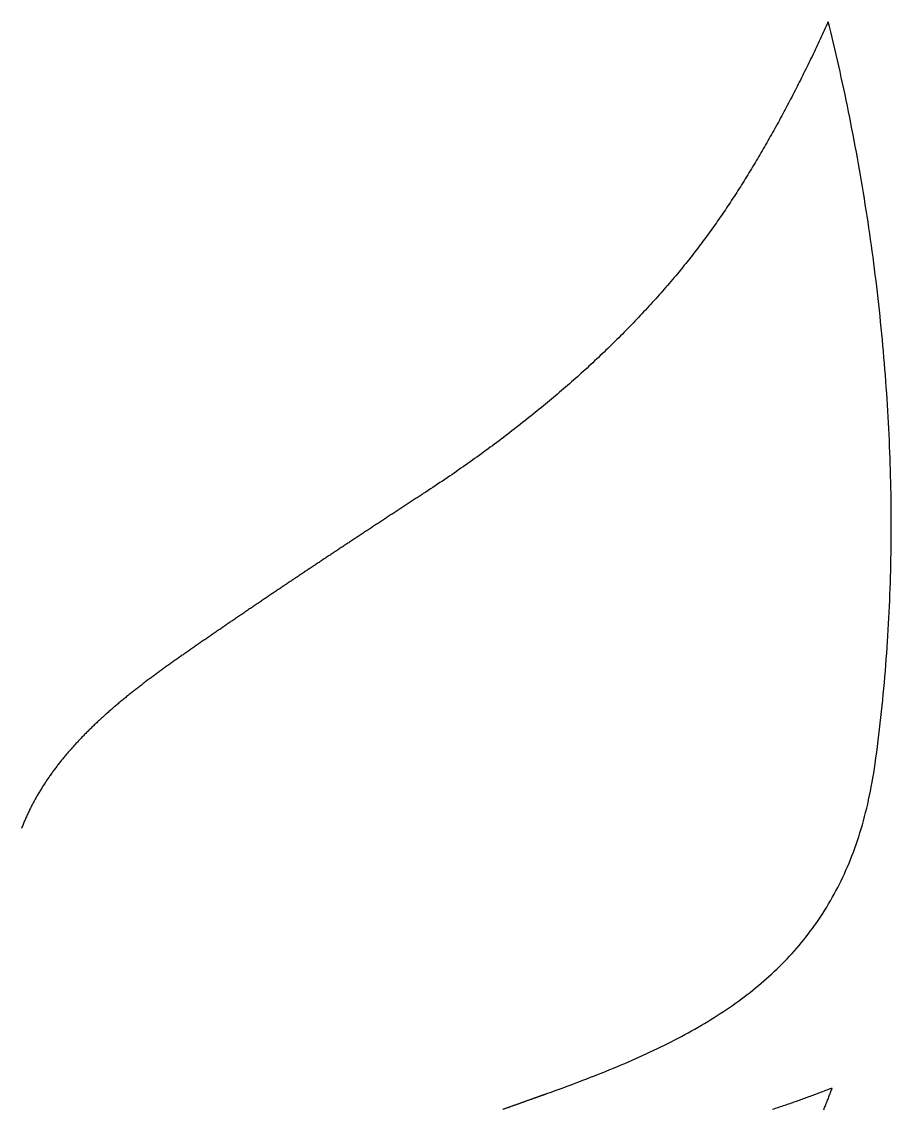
# Model space of a CAD drawing. Extents: x -6.8 to 6.8, y -8.6 to 0.4.
# Drawn here: x 3.249 to 6.833, y -4.098 to 0.382 of the extents above; entities that cross this region are included whole.
import ezdxf

# ---------------------------------------------------------------- set-up
doc = ezdxf.new("R2010")
doc.units = 0
doc.layers.add('4', color=50, linetype='CONTINUOUS')

msp = doc.modelspace()

# ---------------------------------------------------------------- linework, layer by layer
at = {"layer": '4', "color": 2}
for points in [[(5.23146, -4.09805, 0), (5.23348, -4.09732, 0), (5.23555, -4.09659, 0), (5.23765, -4.09584, 0), (5.23978, -4.09508, 0), (5.24194, -4.09431, 0), (5.24414, -4.09353, 0), (5.24636, -4.09274, 0), (5.24861, -4.09194, 0), (5.25089, -4.09113, 0), (5.25319, -4.09031, 0), (5.25552, -4.08948, 0), (5.25787, -4.08865, 0), (5.26024, -4.0878, 0), (5.26263, -4.08695, 0), (5.26504, -4.08609, 0), (5.26747, -4.08523, 0), (5.26992, -4.08436, 0), (5.27238, -4.08348, 0), (5.27485, -4.0826, 0), (5.27734, -4.08172, 0), (5.27984, -4.08083, 0), (5.28235, -4.07993, 0), (5.28487, -4.07904, 0), (5.28739, -4.07814, 0), (5.28993, -4.07724, 0), (5.29246, -4.07634, 0), (5.295, -4.07543, 0), (5.29755, -4.07453, 0), (5.3001, -4.07362, 0), (5.30264, -4.07271, 0), (5.30519, -4.07181, 0), (5.30773, -4.0709, 0), (5.31027, -4.07, 0), (5.3128, -4.0691, 0), (5.31533, -4.0682, 0), (5.31785, -4.0673, 0), (5.32036, -4.06641, 0), (5.32286, -4.06552, 0), (5.32536, -4.06463, 0), (5.32783, -4.06375, 0), (5.3303, -4.06287, 0), (5.33275, -4.062, 0), (5.33518, -4.06113, 0), (5.3376, -4.06027, 0), (5.33999, -4.05942, 0), (5.34237, -4.05857, 0), (5.34473, -4.05774, 0), (5.34706, -4.05691, 0), (5.34937, -4.05608, 0), (5.35166, -4.05527, 0), (5.35391, -4.05447, 0), (5.35615, -4.05367, 0), (5.35835, -4.05289, 0), (5.36052, -4.05212, 0), (5.36266, -4.05136, 0), (5.36477, -4.05061, 0), (5.36684, -4.04987, 0), (5.36888, -4.04914, 0), (5.37088, -4.04843, 0), (5.37285, -4.04773, 0), (5.37477, -4.04704, 0), (5.37666, -4.04637, 0), (5.3785, -4.04572, 0), (5.38031, -4.04508, 0), (5.38206, -4.04445, 0), (5.38377, -4.04384, 0), (5.38544, -4.04325, 0), (5.38706, -4.04267, 0), (5.38863, -4.04211, 0), (5.39015, -4.04157, 0), (5.39161, -4.04105, 0), (5.39303, -4.04055, 0), (5.39439, -4.04006, 0), (5.39569, -4.0396, 0), (5.39694, -4.03916, 0), (5.39813, -4.03873, 0), (5.39927, -4.03833, 0), (5.40034, -4.03795, 0), (5.40135, -4.03759, 0), (5.40229, -4.03725, 0), (5.40318, -4.03694, 0), (5.40399, -4.03665, 0), (5.40474, -4.03638, 0), (5.40543, -4.03614, 0), (5.40604, -4.03592, 0), (5.40658, -4.03572, 0), (5.40705, -4.03556, 0), (5.40745, -4.03542, 0), (5.40778, -4.0353, 0), (5.40803, -4.03521, 0), (5.4082, -4.03515, 0), (5.40829, -4.03512, 0), (5.41363, -4.03322, 0), (5.43036, -4.02723, 0), (5.44702, -4.02123, 0), (5.46362, -4.01522, 0), (5.48015, -4.00918, 0), (5.49661, -4.00312, 0), (5.51299, -3.99705, 0), (5.52931, -3.99095, 0), (5.54555, -3.98482, 0), (5.56172, -3.97867, 0), (5.57782, -3.97249, 0), (5.59384, -3.96629, 0), (5.60979, -3.96005, 0), (5.62566, -3.95379, 0), (5.64146, -3.94749, 0), (5.65718, -3.94115, 0), (5.67282, -3.93478, 0), (5.68839, -3.92838, 0), (5.70387, -3.92193, 0), (5.71928, -3.91545, 0), (5.7346, -3.90892, 0), (5.74985, -3.90236, 0), (5.76501, -3.89574, 0), (5.78009, -3.88909, 0), (5.79509, -3.88238, 0), (5.81, -3.87563, 0), (5.82483, -3.86883, 0), (5.83957, -3.86197, 0), (5.85423, -3.85507, 0), (5.8688, -3.84811, 0), (5.88329, -3.84109, 0), (5.89768, -3.83402, 0), (5.91199, -3.82689, 0), (5.92621, -3.8197, 0), (5.94034, -3.81245, 0), (5.95438, -3.80513, 0), (5.96832, -3.79776, 0), (5.98218, -3.79031, 0), (5.99594, -3.7828, 0), (6.00961, -3.77523, 0), (6.02318, -3.76758, 0), (6.03666, -3.75986, 0), (6.05005, -3.75207, 0), (6.06334, -3.74421, 0), (6.07653, -3.73627, 0), (6.08962, -3.72825, 0), (6.10262, -3.72016, 0), (6.11552, -3.71198, 0), (6.12832, -3.70373, 0), (6.14101, -3.69539, 0), (6.15361, -3.68697, 0), (6.1661, -3.67847, 0), (6.1785, -3.66988, 0), (6.19079, -3.6612, 0), (6.20297, -3.65243, 0), (6.21505, -3.64357, 0), (6.22703, -3.63462, 0), (6.2389, -3.62557, 0), (6.25067, -3.61643, 0), (6.26232, -3.60719, 0), (6.27387, -3.59786, 0), (6.28531, -3.58843, 0), (6.29665, -3.57889, 0), (6.30787, -3.56925, 0), (6.31898, -3.55951, 0), (6.32998, -3.54967, 0), (6.34087, -3.53972, 0), (6.35165, -3.52966, 0), (6.36231, -3.51949, 0), (6.37286, -3.50921, 0), (6.38329, -3.49882, 0), (6.39361, -3.48832, 0), (6.40381, -3.4777, 0), (6.4139, -3.46696, 0), (6.42387, -3.45611, 0), (6.43372, -3.44514, 0), (6.44345, -3.43405, 0), (6.45306, -3.42283, 0), (6.46255, -3.41149, 0), (6.47192, -3.40003, 0), (6.48117, -3.38844, 0), (6.4903, -3.37673, 0), (6.49931, -3.36488, 0), (6.50819, -3.35291, 0), (6.51694, -3.3408, 0), (6.52557, -3.32856, 0), (6.53408, -3.31618, 0), (6.54246, -3.30367, 0), (6.55071, -3.29103, 0), (6.55884, -3.27824, 0), (6.56683, -3.26531, 0), (6.5747, -3.25224, 0), (6.58244, -3.23903, 0), (6.59005, -3.22567, 0), (6.59752, -3.21217, 0), (6.60487, -3.19852, 0), (6.61208, -3.18472, 0), (6.61916, -3.17077, 0), (6.6261, -3.15667, 0), (6.63291, -3.14242, 0), (6.63959, -3.12801, 0), (6.64612, -3.11344, 0), (6.65253, -3.09872, 0), (6.65879, -3.08384, 0), (6.66492, -3.0688, 0), (6.67091, -3.0536, 0), (6.67676, -3.03824, 0), (6.68246, -3.02271, 0), (6.68803, -3.00701, 0), (6.69346, -2.99115, 0), (6.69874, -2.97512, 0), (6.70388, -2.95892, 0), (6.70888, -2.94255, 0), (6.71373, -2.926, 0), (6.71844, -2.90928, 0), (6.72301, -2.89239, 0), (6.72742, -2.87532, 0), (6.73169, -2.85807, 0), (6.73582, -2.84064, 0), (6.73979, -2.82303, 0), (6.74361, -2.80523, 0), (6.74729, -2.78725, 0), (6.75081, -2.76909, 0), (6.75419, -2.75074, 0), (6.75741, -2.7322, 0), (6.76048, -2.71347, 0), (6.7634, -2.69455, 0), (6.76631, -2.67442, 0), (6.76961, -2.65068, 0), (6.77283, -2.62691, 0), (6.77596, -2.60312, 0), (6.779, -2.57931, 0), (6.78196, -2.55547, 0), (6.78483, -2.53161, 0), (6.78761, -2.50772, 0), (6.79031, -2.48381, 0), (6.79292, -2.45988, 0), (6.79545, -2.43592, 0), (6.79789, -2.41194, 0), (6.80025, -2.38795, 0), (6.80253, -2.36393, 0), (6.80472, -2.33989, 0), (6.80682, -2.31583, 0), (6.80885, -2.29175, 0), (6.81079, -2.26765, 0), (6.81264, -2.24354, 0), (6.81442, -2.2194, 0), (6.81611, -2.19525, 0), (6.81771, -2.17109, 0), (6.81924, -2.1469, 0), (6.82069, -2.1227, 0), (6.82205, -2.09849, 0), (6.82333, -2.07426, 0), (6.82453, -2.05002, 0), (6.82565, -2.02576, 0), (6.82669, -2.00149, 0), (6.82765, -1.9772, 0), (6.82853, -1.95291, 0), (6.82932, -1.9286, 0), (6.83004, -1.90428, 0), (6.83068, -1.87995, 0), (6.83124, -1.8556, 0), (6.83173, -1.83125, 0), (6.83213, -1.80689, 0), (6.83245, -1.78252, 0), (6.8327, -1.75814, 0), (6.83287, -1.73376, 0), (6.83296, -1.70936, 0), (6.83298, -1.68496, 0), (6.83291, -1.66055, 0), (6.83277, -1.63614, 0), (6.83256, -1.61172, 0), (6.83227, -1.58729, 0), (6.8319, -1.56286, 0), (6.83145, -1.53843, 0), (6.83093, -1.51399, 0), (6.83034, -1.48955, 0), (6.82967, -1.46511, 0), (6.82892, -1.44066, 0), (6.8281, -1.41622, 0), (6.82721, -1.39177, 0), (6.82624, -1.36732, 0), (6.8252, -1.34287, 0), (6.82409, -1.31842, 0), (6.8229, -1.29397, 0), (6.82164, -1.26952, 0), (6.8203, -1.24508, 0), (6.8189, -1.22063, 0), (6.81742, -1.19619, 0), (6.81587, -1.17176, 0), (6.81425, -1.14732, 0), (6.81255, -1.12289, 0), (6.81079, -1.09847, 0), (6.80895, -1.07405, 0), (6.80704, -1.04963, 0), (6.80507, -1.02522, 0), (6.80302, -1.00082, 0), (6.8009, -0.976425, 0), (6.79871, -0.952037, 0), (6.79646, -0.927658, 0), (6.79413, -0.903287, 0), (6.79174, -0.878924, 0), (6.78927, -0.854572, 0), (6.78674, -0.830229, 0), (6.78414, -0.805897, 0), (6.78147, -0.781576, 0), (6.77874, -0.757266, 0), (6.77593, -0.732968, 0), (6.77306, -0.708683, 0), (6.77013, -0.68441, 0), (6.76712, -0.660151, 0), (6.76405, -0.635906, 0), (6.76092, -0.611675, 0), (6.75771, -0.587458, 0), (6.75445, -0.563258, 0), (6.75111, -0.539072, 0), (6.74771, -0.514904, 0), (6.74425, -0.490752, 0), (6.74072, -0.466617, 0), (6.73713, -0.4425, 0), (6.73347, -0.418401, 0), (6.72975, -0.394321, 0), (6.72597, -0.370261, 0), (6.72212, -0.34622, 0), (6.71821, -0.322199, 0), (6.71423, -0.298199, 0), (6.7102, -0.27422, 0), (6.7061, -0.250262, 0), (6.70194, -0.226327, 0), (6.69771, -0.202415, 0), (6.69343, -0.178525, 0), (6.68908, -0.154659, 0), (6.68468, -0.130817, 0), (6.68021, -0.107, 0), (6.67568, -0.083208, 0), (6.67109, -0.059442, 0), (6.66644, -0.035701, 0), (6.66174, -0.011987, 0), (6.65697, 0.0117, 0), (6.65214, 0.03536, 0), (6.64725, 0.058991, 0), (6.64231, 0.082594, 0), (6.6373, 0.106168, 0), (6.63224, 0.129713, 0), (6.62712, 0.153227, 0), (6.62194, 0.176712, 0), (6.61671, 0.200165, 0), (6.61141, 0.223587, 0), (6.60606, 0.246977, 0), (6.60065, 0.270335, 0), (6.59519, 0.29366, 0), (6.58967, 0.316951, 0), (6.5841, 0.340209, 0), (6.57846, 0.363432, 0), (6.573, 0.382321, 0), (6.56892, 0.373356, 0), (6.56483, 0.364395, 0), (6.56073, 0.355438, 0), (6.55662, 0.346486, 0), (6.5525, 0.337538, 0), (6.54836, 0.328596, 0), (6.5442, 0.319658, 0), (6.54004, 0.310726, 0), (6.53586, 0.3018, 0), (6.53167, 0.292879, 0), (6.52747, 0.283964, 0), (6.52325, 0.275055, 0), (6.51902, 0.266152, 0), (6.51478, 0.257256, 0), (6.51052, 0.248367, 0), (6.50625, 0.239485, 0), (6.50197, 0.230609, 0), (6.49767, 0.221742, 0), (6.49337, 0.212881, 0), (6.48905, 0.204029, 0), (6.48471, 0.195184, 0), (6.48036, 0.186348, 0), (6.47601, 0.17752, 0), (6.47163, 0.1687, 0), (6.46725, 0.159889, 0), (6.46285, 0.151088, 0), (6.45844, 0.142295, 0), (6.45401, 0.133512, 0), (6.44957, 0.124738, 0), (6.44512, 0.115975, 0), (6.44066, 0.107221, 0), (6.43618, 0.098477, 0), (6.43169, 0.089744, 0), (6.42719, 0.081021, 0), (6.42267, 0.072309, 0), (6.41814, 0.063609, 0), (6.4136, 0.054919, 0), (6.40905, 0.046241, 0), (6.40448, 0.037574, 0), (6.3999, 0.02892, 0), (6.3953, 0.020277, 0), (6.3907, 0.011646, 0), (6.38608, 0.003028, 0), (6.38144, -0.005577, 0), (6.3768, -0.01417, 0), (6.37214, -0.022749, 0), (6.36747, -0.031315, 0), (6.36278, -0.039868, 0), (6.35808, -0.048407, 0), (6.35337, -0.056933, 0), (6.34865, -0.065444, 0), (6.34391, -0.073941, 0), (6.33916, -0.082423, 0), (6.3344, -0.090891, 0), (6.32962, -0.099344, 0), (6.32483, -0.107782, 0), (6.32003, -0.116205, 0), (6.31521, -0.124612, 0), (6.31039, -0.133003, 0), (6.30554, -0.141379, 0), (6.30069, -0.149738, 0), (6.29582, -0.158081, 0), (6.29094, -0.166408, 0), (6.28605, -0.174718, 0), (6.28114, -0.183011, 0), (6.27622, -0.191287, 0), (6.27129, -0.199545, 0), (6.26634, -0.207786, 0), (6.26139, -0.21601, 0), (6.25641, -0.224215, 0), (6.25143, -0.232402, 0), (6.24643, -0.240571, 0), (6.24142, -0.248721, 0), (6.2364, -0.256853, 0), (6.23136, -0.264966, 0), (6.22631, -0.273059, 0), (6.22125, -0.281134, 0), (6.21617, -0.289188, 0), (6.21108, -0.297223, 0), (6.20598, -0.305238, 0), (6.20086, -0.313233, 0), (6.19574, -0.321207, 0), (6.19059, -0.329161, 0), (6.18544, -0.337094, 0), (6.18027, -0.345006, 0), (6.17509, -0.352897, 0), (6.1699, -0.360766, 0), (6.16469, -0.368614, 0), (6.15947, -0.37644, 0), (6.15424, -0.384244, 0), (6.14899, -0.392026, 0), (6.14373, -0.399785, 0), (6.13846, -0.407522, 0), (6.13318, -0.415236, 0), (6.12788, -0.422927, 0), (6.12257, -0.430595, 0), (6.11724, -0.438239, 0), (6.11191, -0.44586, 0), (6.10656, -0.453457, 0), (6.10119, -0.46103, 0), (6.09582, -0.468579, 0), (6.09043, -0.476103, 0), (6.08502, -0.483602, 0), (6.07961, -0.491077, 0), (6.07418, -0.498527, 0), (6.06874, -0.505951, 0), (6.06328, -0.51335, 0), (6.05782, -0.520723, 0), (6.05233, -0.528071, 0), (6.04684, -0.535392, 0), (6.04133, -0.542687, 0), (6.03581, -0.549956, 0), (6.03028, -0.557198, 0), (6.02473, -0.564413, 0), (6.01917, -0.5716, 0), (6.0136, -0.578761, 0), (6.00801, -0.585894, 0), (6.00242, -0.593, 0), (5.9968, -0.600077, 0), (5.99118, -0.607127, 0), (5.98554, -0.614148, 0), (5.97989, -0.62114, 0), (5.97423, -0.628104, 0), (5.96855, -0.635039, 0), (5.96286, -0.641945, 0), (5.95715, -0.648822, 0), (5.9514, -0.65572, 0), (5.94465, -0.663758, 0), (5.93787, -0.671778, 0), (5.93108, -0.67978, 0), (5.92427, -0.687763, 0), (5.91743, -0.695729, 0), (5.91057, -0.703676, 0), (5.9037, -0.711606, 0), (5.8968, -0.719517, 0), (5.88988, -0.727411, 0), (5.88293, -0.735288, 0), (5.87597, -0.743147, 0), (5.86898, -0.750988, 0), (5.86197, -0.758813, 0), (5.85494, -0.76662, 0), (5.84789, -0.774409, 0), (5.84082, -0.782182, 0), (5.83372, -0.789938, 0), (5.8266, -0.797677, 0), (5.81946, -0.8054, 0), (5.8123, -0.813105, 0), (5.80511, -0.820795, 0), (5.7979, -0.828467, 0), (5.79067, -0.836124, 0), (5.78342, -0.843764, 0), (5.77615, -0.851388, 0), (5.76885, -0.858996, 0), (5.76153, -0.866588, 0), (5.75418, -0.874164, 0), (5.74682, -0.881724, 0), (5.73943, -0.889269, 0), (5.73202, -0.896798, 0), (5.72458, -0.904312, 0), (5.71712, -0.91181, 0), (5.70964, -0.919293, 0), (5.70214, -0.926761, 0), (5.69461, -0.934214, 0), (5.68706, -0.941652, 0), (5.67948, -0.949075, 0), (5.67188, -0.956483, 0), (5.66426, -0.963876, 0), (5.65662, -0.971255, 0), (5.64895, -0.978619, 0), (5.64126, -0.985969, 0), (5.63354, -0.993305, 0), (5.6258, -1.00063, 0), (5.61804, -1.00793, 0), (5.61025, -1.01523, 0), (5.60244, -1.02251, 0), (5.5946, -1.02977, 0), (5.58674, -1.03702, 0), (5.57885, -1.04426, 0), (5.57095, -1.05149, 0), (5.56301, -1.0587, 0), (5.55506, -1.06589, 0), (5.54707, -1.07308, 0), (5.53907, -1.08025, 0), (5.53104, -1.08741, 0), (5.52298, -1.09455, 0), (5.5149, -1.10169, 0), (5.50679, -1.10881, 0), (5.49866, -1.11591, 0), (5.49051, -1.12301, 0), (5.48233, -1.13009, 0), (5.47412, -1.13716, 0), (5.46589, -1.14422, 0), (5.45764, -1.15126, 0), (5.44936, -1.1583, 0), (5.44105, -1.16532, 0), (5.43272, -1.17233, 0), (5.42436, -1.17932, 0), (5.41598, -1.18631, 0), (5.40758, -1.19328, 0), (5.39914, -1.20025, 0), (5.39068, -1.2072, 0), (5.3822, -1.21414, 0), (5.37369, -1.22107, 0), (5.36515, -1.22799, 0), (5.35659, -1.23489, 0), (5.348, -1.24179, 0), (5.33939, -1.24867, 0), (5.33075, -1.25555, 0), (5.32208, -1.26241, 0), (5.31339, -1.26926, 0), (5.30467, -1.27611, 0), (5.29593, -1.28294, 0), (5.28715, -1.28976, 0), (5.27836, -1.29657, 0), (5.26953, -1.30338, 0), (5.26068, -1.31017, 0), (5.2518, -1.31695, 0), (5.2429, -1.32372, 0), (5.23397, -1.33048, 0), (5.22501, -1.33724, 0), (5.21602, -1.34398, 0), (5.20701, -1.35072, 0), (5.19797, -1.35744, 0), (5.18891, -1.36416, 0), (5.17981, -1.37086, 0), (5.17069, -1.37756, 0), (5.16155, -1.38425, 0), (5.15237, -1.39093, 0), (5.14317, -1.3976, 0), (5.13394, -1.40427, 0), (5.12468, -1.41092, 0), (5.1154, -1.41757, 0), (5.10608, -1.4242, 0), (5.09674, -1.43083, 0), (5.08738, -1.43745, 0), (5.07798, -1.44407, 0), (5.06856, -1.45067, 0), (5.0591, -1.45727, 0), (5.04962, -1.46386, 0), (5.04012, -1.47044, 0), (5.03058, -1.47702, 0), (5.02102, -1.48359, 0), (5.01142, -1.49015, 0), (5.0018, -1.4967, 0), (4.99215, -1.50324, 0), (4.98247, -1.50978, 0), (4.97277, -1.51631, 0), (4.96303, -1.52284, 0), (4.95327, -1.52936, 0), (4.94348, -1.53587, 0), (4.93366, -1.54237, 0), (4.92381, -1.54887, 0), (4.91393, -1.55536, 0), (4.90402, -1.56185, 0), (4.89957, -1.56476, 0), (4.89541, -1.56748, 0), (4.89125, -1.5702, 0), (4.88709, -1.57291, 0), (4.88293, -1.57563, 0), (4.87878, -1.57834, 0), (4.87463, -1.58105, 0), (4.87049, -1.58377, 0), (4.86634, -1.58647, 0), (4.8622, -1.58918, 0), (4.85807, -1.59189, 0), (4.85393, -1.59459, 0), (4.8498, -1.5973, 0), (4.84567, -1.6, 0), (4.84154, -1.6027, 0), (4.83742, -1.60539, 0), (4.8333, -1.60809, 0), (4.82918, -1.61078, 0), (4.82507, -1.61348, 0), (4.82096, -1.61617, 0), (4.81685, -1.61886, 0), (4.81275, -1.62154, 0), (4.80865, -1.62423, 0), (4.80455, -1.62691, 0), (4.80045, -1.6296, 0), (4.79636, -1.63228, 0), (4.79227, -1.63496, 0), (4.78819, -1.63763, 0), (4.78411, -1.64031, 0), (4.78003, -1.64298, 0), (4.77595, -1.64565, 0), (4.77188, -1.64832, 0), (4.76781, -1.65099, 0), (4.76375, -1.65366, 0), (4.75968, -1.65632, 0), (4.75563, -1.65898, 0), (4.75157, -1.66164, 0), (4.74752, -1.6643, 0), (4.74347, -1.66696, 0), (4.73943, -1.66961, 0), (4.73539, -1.67226, 0), (4.73135, -1.67491, 0), (4.72732, -1.67756, 0), (4.72329, -1.68021, 0), (4.71926, -1.68285, 0), (4.71524, -1.68549, 0), (4.71122, -1.68813, 0), (4.70721, -1.69077, 0), (4.7032, -1.69341, 0), (4.69919, -1.69604, 0), (4.69519, -1.69867, 0), (4.69119, -1.7013, 0), (4.68719, -1.70393, 0), (4.6832, -1.70655, 0), (4.67921, -1.70918, 0), (4.67523, -1.7118, 0), (4.67125, -1.71442, 0), (4.66727, -1.71703, 0), (4.6633, -1.71965, 0), (4.65933, -1.72226, 0), (4.65537, -1.72487, 0), (4.65141, -1.72748, 0), (4.64745, -1.73008, 0), (4.6435, -1.73268, 0), (4.63955, -1.73528, 0), (4.63561, -1.73788, 0), (4.63167, -1.74048, 0), (4.62773, -1.74307, 0), (4.6238, -1.74566, 0), (4.61988, -1.74825, 0), (4.61595, -1.75084, 0), (4.61204, -1.75342, 0), (4.60812, -1.75601, 0), (4.60421, -1.75859, 0), (4.60031, -1.76116, 0), (4.59641, -1.76374, 0), (4.59251, -1.76631, 0), (4.58862, -1.76888, 0), (4.58473, -1.77145, 0), (4.58085, -1.77401, 0), (4.57697, -1.77657, 0), (4.5731, -1.77913, 0), (4.56923, -1.78169, 0), (4.56537, -1.78425, 0), (4.56151, -1.7868, 0), (4.55765, -1.78935, 0), (4.5538, -1.7919, 0), (4.54995, -1.79444, 0), (4.54611, -1.79698, 0), (4.54228, -1.79952, 0), (4.53844, -1.80206, 0), (4.53462, -1.80459, 0), (4.53079, -1.80713, 0), (4.52698, -1.80965, 0), (4.52316, -1.81218, 0), (4.51936, -1.8147, 0), (4.51555, -1.81723, 0), (4.51176, -1.81974, 0), (4.50796, -1.82226, 0), (4.50417, -1.82477, 0), (4.50039, -1.82728, 0), (4.49661, -1.82979, 0), (4.49284, -1.83229, 0), (4.48907, -1.8348, 0), (4.48531, -1.83729, 0), (4.48155, -1.83979, 0), (4.4778, -1.84228, 0), (4.47405, -1.84477, 0), (4.47031, -1.84726, 0), (4.46657, -1.84975, 0), (4.46284, -1.85223, 0), (4.45911, -1.85471, 0), (4.45539, -1.85718, 0), (4.45167, -1.85966, 0), (4.44796, -1.86213, 0), (4.44426, -1.86459, 0), (4.44056, -1.86706, 0), (4.43686, -1.86952, 0), (4.43317, -1.87198, 0), (4.42949, -1.87443, 0), (4.42581, -1.87689, 0), (4.42214, -1.87934, 0), (4.41847, -1.88178, 0), (4.41481, -1.88423, 0), (4.41115, -1.88667, 0), (4.4075, -1.8891, 0), (4.40385, -1.89154, 0), (4.40011, -1.89404, 0), (4.39634, -1.89655, 0), (4.39258, -1.89907, 0), (4.38881, -1.90158, 0), (4.38505, -1.9041, 0), (4.38128, -1.90662, 0), (4.37751, -1.90914, 0), (4.37374, -1.91166, 0), (4.36997, -1.91419, 0), (4.3662, -1.91671, 0), (4.36243, -1.91924, 0), (4.35865, -1.92176, 0), (4.35488, -1.92429, 0), (4.35111, -1.92682, 0), (4.34733, -1.92936, 0), (4.34355, -1.93189, 0), (4.33977, -1.93442, 0), (4.336, -1.93696, 0), (4.33222, -1.93949, 0), (4.32843, -1.94203, 0), (4.32465, -1.94457, 0), (4.32087, -1.94711, 0), (4.31709, -1.94966, 0), (4.3133, -1.9522, 0), (4.30951, -1.95475, 0), (4.30573, -1.95729, 0), (4.30194, -1.95984, 0), (4.29815, -1.96239, 0), (4.29436, -1.96494, 0), (4.29057, -1.9675, 0), (4.28678, -1.97005, 0), (4.28298, -1.97261, 0), (4.27919, -1.97516, 0), (4.27539, -1.97772, 0), (4.2716, -1.98028, 0), (4.2678, -1.98284, 0), (4.264, -1.98541, 0), (4.2602, -1.98797, 0), (4.2564, -1.99054, 0), (4.2526, -1.9931, 0), (4.2488, -1.99567, 0), (4.24499, -1.99824, 0), (4.24119, -2.00081, 0), (4.23738, -2.00339, 0), (4.23357, -2.00596, 0), (4.22977, -2.00854, 0), (4.22596, -2.01112, 0), (4.22215, -2.0137, 0), (4.21834, -2.01628, 0), (4.21452, -2.01886, 0), (4.21071, -2.02144, 0), (4.20689, -2.02403, 0), (4.20308, -2.02662, 0), (4.19926, -2.02921, 0), (4.19544, -2.0318, 0), (4.19162, -2.03439, 0), (4.1878, -2.03698, 0), (4.18398, -2.03958, 0), (4.18016, -2.04217, 0), (4.17634, -2.04477, 0), (4.17251, -2.04737, 0), (4.16869, -2.04997, 0), (4.16486, -2.05257, 0), (4.16103, -2.05518, 0), (4.1572, -2.05778, 0), (4.15337, -2.06039, 0), (4.14954, -2.063, 0), (4.14571, -2.06561, 0), (4.14187, -2.06822, 0), (4.13804, -2.07084, 0), (4.1342, -2.07345, 0), (4.13036, -2.07607, 0), (4.12652, -2.07869, 0), (4.12268, -2.08131, 0), (4.11884, -2.08393, 0), (4.115, -2.08656, 0), (4.11116, -2.08918, 0), (4.10731, -2.09181, 0), (4.10347, -2.09444, 0), (4.09962, -2.09707, 0), (4.09577, -2.0997, 0), (4.09192, -2.10233, 0), (4.08807, -2.10497, 0), (4.08422, -2.10761, 0), (4.08036, -2.11025, 0), (4.07651, -2.11289, 0), (4.07265, -2.11553, 0), (4.0688, -2.11817, 0), (4.06494, -2.12082, 0), (4.06108, -2.12347, 0), (4.05722, -2.12611, 0), (4.05336, -2.12877, 0), (4.04949, -2.13142, 0), (4.04563, -2.13407, 0), (4.04176, -2.13673, 0), (4.0379, -2.13938, 0), (4.03403, -2.14204, 0), (4.03016, -2.14471, 0), (4.02629, -2.14737, 0), (4.02242, -2.15003, 0), (4.01854, -2.1527, 0), (4.01467, -2.15537, 0), (4.01079, -2.15804, 0), (4.00692, -2.16071, 0), (4.00304, -2.16338, 0), (3.99916, -2.16606, 0), (3.99528, -2.16873, 0), (3.99139, -2.17141, 0), (3.98751, -2.17409, 0), (3.98363, -2.17677, 0), (3.97974, -2.17946, 0), (3.97585, -2.18214, 0), (3.97196, -2.18483, 0), (3.96807, -2.18752, 0), (3.96418, -2.19021, 0), (3.96029, -2.19291, 0), (3.95639, -2.1956, 0), (3.9525, -2.1983, 0), (3.9486, -2.201, 0), (3.9447, -2.2037, 0), (3.9408, -2.2064, 0), (3.9369, -2.2091, 0), (3.933, -2.21181, 0), (3.9291, -2.21452, 0), (3.92519, -2.21722, 0), (3.92129, -2.21994, 0), (3.91738, -2.22265, 0), (3.91366, -2.22523, 0), (3.90999, -2.22778, 0), (3.90632, -2.23034, 0), (3.90265, -2.2329, 0), (3.89899, -2.23546, 0), (3.89532, -2.23803, 0), (3.89164, -2.2406, 0), (3.88797, -2.24317, 0), (3.8843, -2.24576, 0), (3.88063, -2.24834, 0), (3.87696, -2.25093, 0), (3.87329, -2.25352, 0), (3.86961, -2.25612, 0), (3.86594, -2.25873, 0), (3.86227, -2.26133, 0), (3.8586, -2.26395, 0), (3.85492, -2.26656, 0), (3.85125, -2.26919, 0), (3.84758, -2.27181, 0), (3.84391, -2.27444, 0), (3.84024, -2.27708, 0), (3.83657, -2.27972, 0), (3.83291, -2.28237, 0), (3.82924, -2.28502, 0), (3.82557, -2.28767, 0), (3.82191, -2.29033, 0), (3.81825, -2.293, 0), (3.81458, -2.29567, 0), (3.81092, -2.29834, 0), (3.80726, -2.30102, 0), (3.80361, -2.30371, 0), (3.79995, -2.3064, 0), (3.7963, -2.30909, 0), (3.79265, -2.31179, 0), (3.789, -2.3145, 0), (3.78535, -2.31721, 0), (3.78171, -2.31992, 0), (3.77806, -2.32264, 0), (3.77442, -2.32537, 0), (3.77079, -2.3281, 0), (3.76715, -2.33083, 0), (3.76352, -2.33358, 0), (3.75989, -2.33632, 0), (3.75626, -2.33907, 0), (3.75264, -2.34183, 0), (3.74902, -2.34459, 0), (3.7454, -2.34736, 0), (3.74179, -2.35013, 0), (3.73818, -2.35291, 0), (3.73457, -2.3557, 0), (3.73097, -2.35849, 0), (3.72737, -2.36128, 0), (3.72378, -2.36408, 0), (3.72019, -2.36689, 0), (3.7166, -2.3697, 0), (3.71302, -2.37252, 0), (3.70944, -2.37534, 0), (3.70586, -2.37817, 0), (3.70229, -2.381, 0), (3.69873, -2.38384, 0), (3.69516, -2.38669, 0), (3.69161, -2.38954, 0), (3.68806, -2.3924, 0), (3.68451, -2.39526, 0), (3.68097, -2.39813, 0), (3.67743, -2.401, 0), (3.6739, -2.40389, 0), (3.67037, -2.40677, 0), (3.66685, -2.40966, 0), (3.66334, -2.41256, 0), (3.65983, -2.41547, 0), (3.65632, -2.41838, 0), (3.65283, -2.42129, 0), (3.64933, -2.42421, 0), (3.64585, -2.42714, 0), (3.64237, -2.43008, 0), (3.63889, -2.43302, 0), (3.63543, -2.43596, 0), (3.63196, -2.43892, 0), (3.62851, -2.44187, 0), (3.62506, -2.44484, 0), (3.62162, -2.44781, 0), (3.61818, -2.45079, 0), (3.61476, -2.45377, 0), (3.61134, -2.45676, 0), (3.60792, -2.45976, 0), (3.60451, -2.46276, 0), (3.60111, -2.46577, 0), (3.59772, -2.46878, 0), (3.59434, -2.4718, 0), (3.59096, -2.47483, 0), (3.58759, -2.47787, 0), (3.58423, -2.48091, 0), (3.58087, -2.48395, 0), (3.57753, -2.48701, 0), (3.57419, -2.49007, 0), (3.57086, -2.49314, 0), (3.56754, -2.49621, 0), (3.56422, -2.49929, 0), (3.56092, -2.50238, 0), (3.55762, -2.50547, 0), (3.55433, -2.50857, 0), (3.55105, -2.51168, 0), (3.54778, -2.51479, 0), (3.54452, -2.51791, 0), (3.54127, -2.52104, 0), (3.53802, -2.52417, 0), (3.53479, -2.52731, 0), (3.53157, -2.53046, 0), (3.52835, -2.53362, 0), (3.52514, -2.53678, 0), (3.52195, -2.53995, 0), (3.51876, -2.54312, 0), (3.51558, -2.5463, 0), (3.51242, -2.54949, 0), (3.50926, -2.55269, 0), (3.50611, -2.55589, 0), (3.50297, -2.5591, 0), (3.49985, -2.56232, 0), (3.49673, -2.56554, 0), (3.49362, -2.56878, 0), (3.49053, -2.57201, 0), (3.48744, -2.57526, 0), (3.48437, -2.57851, 0), (3.48131, -2.58177, 0), (3.47825, -2.58504, 0), (3.47521, -2.58832, 0), (3.47224, -2.59154, 0), (3.4693, -2.59475, 0), (3.46637, -2.59796, 0), (3.46345, -2.60118, 0), (3.46054, -2.60441, 0), (3.45764, -2.60764, 0), (3.45475, -2.61088, 0), (3.45187, -2.61413, 0), (3.449, -2.61739, 0), (3.44615, -2.62066, 0), (3.4433, -2.62393, 0), (3.44047, -2.62721, 0), (3.43764, -2.6305, 0), (3.43483, -2.63379, 0), (3.43203, -2.6371, 0), (3.42924, -2.64041, 0), (3.42646, -2.64373, 0), (3.4237, -2.64706, 0), (3.42094, -2.65039, 0), (3.4182, -2.65373, 0), (3.41547, -2.65709, 0), (3.41275, -2.66045, 0), (3.41004, -2.66381, 0), (3.40735, -2.66719, 0), (3.40467, -2.67057, 0), (3.40199, -2.67396, 0), (3.39934, -2.67736, 0), (3.39669, -2.68077, 0), (3.39406, -2.68418, 0), (3.39144, -2.68761, 0), (3.38883, -2.69104, 0), (3.38624, -2.69448, 0), (3.38365, -2.69793, 0), (3.38109, -2.70138, 0), (3.37853, -2.70485, 0), (3.37599, -2.70832, 0), (3.37346, -2.7118, 0), (3.37094, -2.71529, 0), (3.36844, -2.71879, 0), (3.36595, -2.7223, 0), (3.36348, -2.72581, 0), (3.36101, -2.72934, 0), (3.35857, -2.73287, 0), (3.35613, -2.73641, 0), (3.35371, -2.73996, 0), (3.35131, -2.74352, 0), (3.34892, -2.74708, 0), (3.34654, -2.75066, 0), (3.34418, -2.75424, 0), (3.34183, -2.75783, 0), (3.3395, -2.76143, 0), (3.33718, -2.76504, 0), (3.33487, -2.76866, 0), (3.33258, -2.77229, 0), (3.33031, -2.77593, 0), (3.32805, -2.77957, 0), (3.32581, -2.78322, 0), (3.32358, -2.78689, 0), (3.32136, -2.79056, 0), (3.31917, -2.79424, 0), (3.31698, -2.79793, 0), (3.31482, -2.80162, 0), (3.31266, -2.80533, 0), (3.31053, -2.80905, 0), (3.30841, -2.81277, 0), (3.3063, -2.81651, 0), (3.30422, -2.82025, 0), (3.30214, -2.824, 0), (3.30009, -2.82776, 0), (3.29805, -2.83153, 0), (3.29602, -2.83531, 0), (3.29402, -2.8391, 0), (3.29203, -2.8429, 0), (3.29005, -2.84671, 0), (3.2881, -2.85052, 0), (3.28616, -2.85435, 0), (3.28423, -2.85819, 0), (3.28233, -2.86203, 0), (3.28044, -2.86588, 0), (3.27857, -2.86975, 0), (3.27671, -2.87362, 0), (3.27487, -2.8775, 0), (3.27306, -2.8814, 0), (3.27125, -2.8853, 0), (3.26947, -2.88921, 0), (3.2677, -2.89313, 0), (3.26595, -2.89706, 0), (3.26422, -2.901, 0), (3.26251, -2.90495, 0), (3.26081, -2.90891, 0), (3.25914, -2.91288, 0), (3.25748, -2.91685, 0), (3.25584, -2.92084, 0), (3.25422, -2.92484, 0), (3.25261, -2.92885, 0), (3.25103, -2.93286, 0), (3.24946, -2.93689, 0), (3.24792, -2.94093, 0)], [(6.55473, -4.1001, 0), (6.55651, -4.0957, 0), (6.55828, -4.09129, 0), (6.56004, -4.08688, 0), (6.5618, -4.08247, 0), (6.56355, -4.07806, 0), (6.56529, -4.07365, 0), (6.56703, -4.06924, 0), (6.56876, -4.06483, 0), (6.57048, -4.06042, 0), (6.5722, -4.05601, 0), (6.5739, -4.0516, 0), (6.57561, -4.04719, 0), (6.5773, -4.04278, 0), (6.57899, -4.03837, 0), (6.58067, -4.03396, 0), (6.58235, -4.02955, 0), (6.58401, -4.02515, 0), (6.58568, -4.02074, 0), (6.58733, -4.01633, 0), (6.58898, -4.01193, 0), (6.58545, -4.01211, 0), (6.57953, -4.01441, 0), (6.57362, -4.0167, 0), (6.56773, -4.01897, 0), (6.56186, -4.02123, 0), (6.556, -4.02347, 0), (6.55015, -4.0257, 0), (6.54432, -4.02792, 0), (6.5385, -4.03012, 0), (6.5327, -4.03231, 0), (6.52691, -4.03448, 0), (6.52114, -4.03664, 0), (6.51538, -4.03879, 0), (6.50964, -4.04092, 0), (6.50391, -4.04304, 0), (6.49819, -4.04515, 0), (6.49249, -4.04724, 0), (6.48681, -4.04932, 0), (6.48114, -4.05138, 0), (6.47548, -4.05343, 0), (6.46984, -4.05547, 0), (6.46421, -4.0575, 0), (6.4586, -4.05951, 0), (6.453, -4.0615, 0), (6.44741, -4.06349, 0), (6.44184, -4.06545, 0), (6.43628, -4.06741, 0), (6.43074, -4.06935, 0), (6.42521, -4.07128, 0), (6.4197, -4.0732, 0), (6.4142, -4.0751, 0), (6.40871, -4.07699, 0), (6.40324, -4.07886, 0), (6.39779, -4.08073, 0), (6.39234, -4.08257, 0), (6.38691, -4.08441, 0), (6.3815, -4.08623, 0), (6.3761, -4.08804, 0), (6.37071, -4.08984, 0), (6.36534, -4.09162, 0), (6.35998, -4.09339, 0), (6.35463, -4.09514, 0), (6.3493, -4.09689, 0), (6.34398, -4.09862, 0)]]:
    msp.add_polyline3d(points, dxfattribs=at)

doc.saveas('drawing.dxf')
